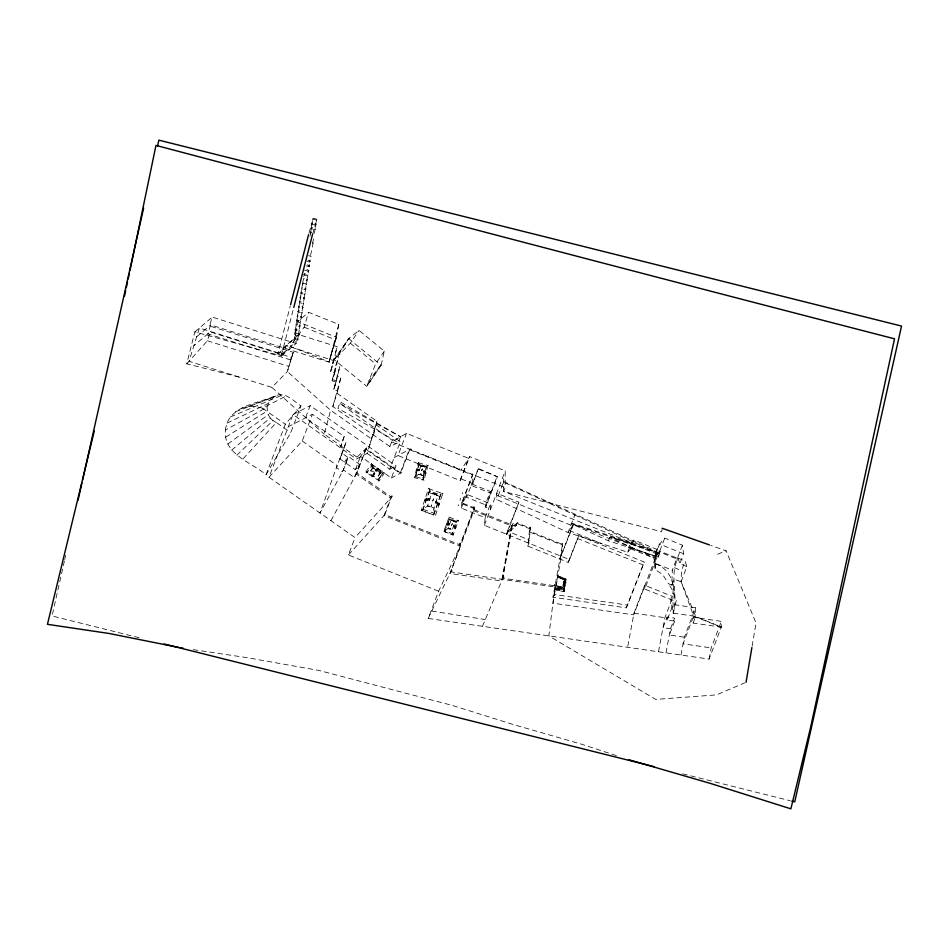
<?xml version="1.0" encoding="UTF-8"?>
<svg xmlns="http://www.w3.org/2000/svg" width="949" height="949" viewBox="0 0 949 949"><rect width="100%" height="100%" fill="white"/><g stroke="black" fill="none" stroke-linecap="round" stroke-linejoin="round"><path stroke-width="0.71" stroke-dasharray="4.75 3.56" d="M503.468 481.416L651.809 549.329L656.34 551.677L656.376 552.567L503.658 491.463L505.141 487.596L505.212 470.894L469.731 456.623L461.155 469.885M673.019 600.373L644.762 589.044L654.43 563.73C669.223 567.253 678.084 585.984 670.54 599.412L673.232 613.137L695.736 616.399L721.311 627.135L693.185 623.066L693.233 617.277L721.359 621.346L721.311 627.135L709.093 659.092L428.213 618.44L438.604 591.251L459.541 547.526M654.43 563.73L655.107 569.625L662.616 574.418L668.487 583.754L671.773 585.07L672.319 570.195L676.969 558.048L659.294 550.942L654.656 563.089L672.319 570.195M721.311 627.135L693.814 616.387L681.085 581.701L686.874 566.577L685.142 561.049L678.072 558.202C668.926 575.331 678.582 595.248 673.232 613.137L672.96 596.624L644.679 585.248L633.991 613.208L627.597 647.301M693.185 623.066L695.736 616.399L681.085 581.701L681.501 570.574L685.142 561.049M657.088 556.612L608.404 540.8L571.428 523.753L571.82 523.172L626.981 541.286L631.358 543.065L628.499 547.336L658.333 557.016L657.289 549.495L633.968 540.111L630.646 548.783L627.704 552.247L568.095 532.496L496.79 499.554L496.671 493.231L518.937 502.187L506.659 534.299L516.137 525.77L517.241 522.887L530.515 528.237L529.423 531.12L562.543 544.441L552.982 597.241L626.316 607.858L644.288 562.057L578.736 535.663L569.578 559.613L484.393 525.331L485.164 517.703L461.309 508.095L461.926 501.914L462.543 503.124M473.492 507.525L473.575 506.612L474.286 506.896L473.67 513.077M569.578 559.613L568.154 562.377L527.774 546.114L529.506 530.194L530.135 531.404M529.803 527.941L529.898 527.027L530.61 527.312L528.901 543.184L527.774 546.114M561.832 544.157L561.927 543.231L562.638 543.516L561.357 556.316L552.923 603.173L633.683 614.857L657.657 552.164M655.83 563.564L655.178 569.649L655.712 557.241L573.635 524.204L568.095 532.496L574.774 515.01L503.48 482.056L496.79 499.554M554.346 585.699L554.513 584.359L555.272 584.465L548.83 635.901L655.7 699.413L716.519 694.87L744.704 682.853M420.692 465.674A4.057 1.186 15 0 0 423.005 465.959L423.574 466.339A3.749 1.091 15 0 0 424.891 466.896L422.851 477.24M662.224 528.273L661.655 531.713L503.658 491.463L503.361 475.746M752.13 646.115L756.021 622.959L726.115 550.788L710.837 545.402M502.353 579.365L512.14 524.999M555.046 589.495L564.192 591.678L554.904 589.756L555.782 587.051L563.409 588.617L565.035 579.566L563.255 588.878L555.639 587.312M555.141 588.949L563.884 590.753L565.877 579.685L557.526 575.723L566.506 579.341L564.192 591.678M564.892 579.839L557.419 576.28M556.28 585.414L557.763 577.194L564.05 579.72L562.638 587.016L556.138 585.675L562.638 587.016M564.536 579.649L563.101 587.68L555.889 586.494L562.947 587.953L564.536 579.649L557.715 576.897L564.394 579.91M555.39 588.131L563.576 589.815L565.521 579.495L557.621 576.316M563.884 590.753L565.877 579.685M336.421 337.31L338.781 324.428L308.591 312.28L297.535 321.664L336.421 337.31L329.078 361.925L290.204 346.278L304.143 327.191L308.591 312.28M459.328 544.572L459.577 543.208L460.289 543.492L459.221 549.198M658.476 651.761L664.905 617.68L672.96 596.624M665.973 652.853L670.528 628.76L674.585 618.119L667.088 617.028L663.019 627.669L670.528 628.76M680.967 655.024L684.348 637.17L695.593 607.751L673.09 604.489L667.135 620.053L674.644 621.144L674.585 618.119M709.093 659.092L711.204 647.906L721.359 621.346M293.893 341.213L298.081 321.201M64.402 561.001L52.065 615.96L141.128 638.25M64.734 559.554L65.706 555.212M381.13 365.211L384.298 351.106L359.03 330.394L348.591 338.544L334.238 359.707L366.777 386.373L381.13 365.211L348.591 338.544M376.753 469.992L377.868 468.486L376.753 469.992L372.589 467.11L371.474 463.67L371.83 464.346M338.781 324.428L329.078 361.925L336.539 336.67L330.477 355.911M225.435 430.016C228.021 405.614 257.879 403.693 275.435 395.816C285.424 391.332 293.371 401.13 300.975 405.875L290.75 432.625L266.017 474.797C251.449 462.068 223.051 454.393 225.435 430.016L266.977 407.311L269.623 400.383L275.435 395.816M238.733 376.955L186.751 363.811L194.83 331.877L281.485 355.934L283.431 347.749L298.864 334.653L337.263 346.741L330.667 371.676L334.665 372.933L332.15 380.786L336.136 382.044L333.585 390.015L339.73 366.931L335.744 365.673L338.485 356.871L334.499 355.614L337.263 346.741M290.572 361.272L291.462 357.488L210.18 331.889L193.845 345.756M438.604 591.251L348.413 554.951L355.056 537.597L268.994 477.252L292.968 414.559L356.433 459.055L367.144 453.373L376.077 424.701L400.264 441.653L389.861 446.54L332.826 406.552L337.654 391.047L333.645 389.778L336.421 380.846L332.435 379.588L335.175 370.774L331.189 369.517L333.953 360.644L286.017 345.555L283.253 354.428L199.373 328.022L189.005 361.296L271.924 387.406L287.357 371.569L293.656 351.071L290.868 360.003L207.855 333.87L210.642 324.938L333.277 363.455M330.667 371.676L334.499 355.614M332.15 380.786L335.744 365.673M334.665 372.933L338.485 356.871M336.136 382.044L339.73 366.931M332.826 406.552L340.964 377.133L336.954 375.875M337.654 391.047L340.964 377.133M373.598 435.14L376.907 421.226L336.136 392.637M673.232 613.137L676.578 599.365L674.751 597.751L672.461 590.207L668.487 583.754M656.293 552.662L657.977 545.936L664.751 538.059L682.414 545.177L683.612 553.753L679.804 563.73L686.874 566.577M299.481 334.273L297.879 335.792L294.297 334.594L295.91 333.075L299.481 334.273L297.95 339.659L281.473 355.246L277.891 354.048L290.192 306.195M308.959 233.193L313.3 218.128L316.883 219.326L315.282 224.984L311.699 223.786L313.3 218.128M281.473 355.246L293.407 308.828M312.541 234.391L316.883 219.326M291.462 357.488L287.357 371.569L330.643 410.276L371.415 438.865L369.813 444.832L357.014 457.181L356.433 459.055M418.983 464.215L415.104 477.738L418.983 464.215L426.552 466.41L422.661 479.933L426.552 466.41M419.114 470.74A3.132 0.913 15 0 0 419.422 470.479L420.692 465.686L419.114 464.049M357.014 457.181L324.214 434.179L330.643 410.276M310.975 228.412L312.565 222.801L316.147 224L314.558 229.611L310.975 228.412L311.841 227.428L315.424 228.626L313.822 234.237L310.24 233.039L311.841 227.428M309.92 236.265L311.118 232.066L314.688 233.264M312.363 243.49L313.965 237.891M313.241 242.517L310.181 257.381L311.047 256.396L308.662 255.601M303.763 276.515L304.558 273.715L308.14 274.913L306.539 280.524L304.154 279.718M302.66 282.446L303.834 278.342L307.417 279.54L305.851 285.02L302.28 283.822L303.099 282.968L306.681 284.166L305.092 289.777L301.509 288.579L303.099 282.968M307.073 261.212L309.457 262.007L311.047 256.396M300.786 293.205L302.375 287.594L305.958 288.793L304.356 294.404L300.786 293.205L301.652 292.221L305.222 293.419L303.633 299.03L300.05 297.832L301.652 292.221M306.337 265.839L308.733 266.633L310.323 261.034L307.939 260.228M304.415 270.062L307.998 271.26L309.599 265.661L307.215 264.854M299.326 302.458L300.916 296.859L304.499 298.057L302.909 303.656L299.326 302.458L300.192 301.485L303.775 302.684L302.173 308.295L298.591 307.096L300.192 301.485M304.558 273.715L303.692 274.7L307.274 275.898L308.864 270.287L305.293 269.089M297.867 311.723L299.469 306.112L303.039 307.31L301.45 312.921L297.867 311.723L298.733 310.738L302.316 311.936L300.714 317.547L297.144 316.349L298.733 310.738M296.515 320.632L298.01 315.365L301.592 316.563L300.086 321.83L296.515 320.632L297.286 319.979L300.857 321.177L299.362 326.456L295.78 325.258L297.286 319.979M295.02 329.979L296.551 324.594L300.133 325.792L298.603 331.177L295.02 329.979L295.827 329.22L299.41 330.418L297.879 335.792M294.297 334.594L295.827 329.22M277.891 354.048L294.38 338.461L295.91 333.075M298.864 334.653L296.1 343.526L212.22 317.108L209.48 325.922L293.348 352.328M186.751 363.811L207.416 340.774L210.18 331.889M371.415 438.865L376.907 421.226M422.471 510.894L429.411 490.977L440.561 494.927L434.452 513.338L433.622 514.832L422.471 510.894L429.411 490.977M442.436 494.536L442.981 493.183L438.035 495.473A6.453 1.91 18.6 0 1 435.638 494.215L433.064 493.599A5.955 1.768 18.6 0 1 431.759 493.255L427.477 506.102L421.142 510.657L428.711 488.142L431.297 493.1L437.952 495.449L433.8 509.566M433.622 514.832L440.561 494.927M458.142 505.959L458.557 504.726M460.016 500.348L460.68 498.367M462.21 493.788L462.614 492.555M463.183 501.772L463.717 500.17M344.451 462.068L348.544 456.576L359.493 464.251L355.401 469.743L339.979 458.936L343.728 449.114L340.513 446.86L344.179 436.54L312.423 414.274L288.318 426.706M339.979 458.936L341.937 453.207L347.927 457.406L342.435 471.772L336.444 467.572L346.041 442.364L342.814 440.111L344.179 436.54M343.728 449.114L346.041 442.364M444.559 531.748L449.636 518.64L456.979 521.535L451.902 534.643L444.559 531.748L449.636 518.64M443.812 531.226L453.029 535.248L458.628 520.432L455.164 521.843A4.057 1.21 20.8 0 1 453.314 520.645L452.554 520.574A3.749 1.115 20.8 0 1 451.107 520.194L447.94 528.64L443.634 531.535L449.233 516.731L449.767 518.462M450.36 519.506L455.188 521.796L452.056 530.266L453.195 534.928M422.613 475.461A3.749 1.091 15 0 1 421.285 474.903L420.704 474.512A4.057 1.186 15 0 1 418.414 474.239L418.236 474.607M266.017 474.797L285.341 424.25L300.975 405.875M366.777 449.233L366.563 448.236L360.513 456.362L391.391 478.011L396.041 465.864L310.193 405.674L305.554 417.821L341.877 443.29L340.513 446.86M268.994 477.252L302.209 441.024L312.423 414.274M302.209 441.024L337.18 465.544L319.991 513.006L343.443 469.933L348.544 456.576M355.401 469.743L360.513 456.362M359.493 464.251L354.38 477.608L343.443 469.933M389.861 446.54L391.629 441.914L406.469 433.361L468.604 458.367L460.111 480.574L397.987 455.556L406.469 433.361M400.561 436.765L398.343 442.566L337.903 408.307L340.323 401.937L400.561 436.765L339.754 403.455L393.254 440.977M367.144 453.373L389.731 469.209L400.264 441.653M409.826 449.268L400.739 473.053L366.148 448.794L356.895 472.993L391.486 497.252L384.855 514.607L460.04 544.856L474.203 507.81L461.831 502.84L472.638 474.547M460.111 480.574L469.731 456.623M461.309 508.095L466.611 494.227L490.467 503.824L490.562 509.198L485.71 507.241L485.224 504.749L490.325 491.416L471.772 483.943L466.671 497.288L485.224 504.749M490.325 491.416L490.68 493.243L471.795 485.639L478.355 468.498L497.371 476.754L485.71 507.241M461.19 478.948L472.816 483.622L478.355 468.498M459.957 547.703L450.704 571.891L554.951 586.98M485.58 506.588L497.24 476.101M485.164 517.703L490.467 503.824M484.393 525.331L505.212 470.894M528.237 542.982L529.352 540.04L507.786 531.357L506.28 534.073L518.937 502.187M573.635 524.204L559.851 559.032L572.544 525.817L496.707 495.295M568.154 562.377L578.736 535.663M608.404 540.8L609.721 537.348L610.717 536.968L628.262 542.567L657.965 554.406M627.704 552.247L631.026 543.563L633.968 540.111M626.316 607.858L644.288 562.057M654.656 563.089L653.98 558.178L657.289 549.495M683.612 553.753L659.579 544.085L654.264 557.965L659.436 551.95L664.751 538.059M658.333 557.016L659.662 553.552L659.294 550.942M682.414 545.177L677.111 559.056L659.436 551.95M671.773 585.07L674.004 579.246L681.085 581.701M674.644 621.144L669.342 635L684.348 637.17M693.233 617.277L683.078 643.837L711.204 647.906M384.298 351.106L375.59 363.93L366.777 386.373L381.284 364.499L369.114 380.407M482.424 626.281L503.385 576.956L504.133 577.063L503.587 578.344M428.213 618.44L451.321 570.622L452.08 570.729L451.463 571.998M330.928 520.681L357.571 471.748L358.2 472.187L357.524 473.432M374.914 473.622L372.803 476.92L374.914 473.622C374.167 469.209 365.602 471.736 366.314 472.472M371.783 465.615L371.237 466.611L382.186 474.12L377.88 480.479L382.744 473.124L371.783 465.615L366.919 472.97L367.477 471.973L378.426 479.482M378.39 480.752L379.078 480.799L365.792 472.116L371.308 463.99L384.428 472.982L378.912 481.107L378.236 476.22M382.186 474.12L382.744 473.124M383.906 472.626C383.799 474.536 373.574 469.316 372.732 467.228M419.114 464.037L418.426 462.365L414.262 477.667L424.12 480.158M414.44 477.359L418.224 474.619M420.49 465.674L424.915 466.908L428.106 465.176L423.942 480.467L422.851 477.252M421.403 510.194L435.401 515.698L435.698 514.821M453.337 520.645L453.278 521.001M451.997 524.239L452.353 523.587L451.534 525.461L451.902 524.809M450.526 528.166L449.458 528.854A3.749 1.115 20.8 0 1 448.011 528.474L452.08 530.088A4.057 1.21 20.8 0 1 450.217 528.937L450.467 528.522M456.979 521.535L456.422 522.543L449.079 519.637M451.902 534.643L452.448 533.646L445.105 530.74M557.526 575.723L566.506 579.341M552.982 597.241L554.477 594.525L627.823 605.142M563.576 589.815L555.545 587.87M374.333 473.539L373.953 474.168M506.659 534.299L512.994 523.54L513.706 523.824L513.243 524.607M338.508 355.329L349.102 338.141L334.238 359.707L350.335 343.218L359.03 330.394M374.286 473.622L372.838 475.864M373.574 474.749L372.352 476.612L372.886 475.817M377.524 468.248C375.199 471.404 378.093 467.264 376.86 469.221M378.236 476.196L380.715 472.543M422.732 454.464L423.776 454.239L423.147 455.188M427.738 457.038L428.355 456.113L428.734 456.884M434.903 459.363L435.935 459.162L435.318 460.087M446.03 464.405L446.647 463.468L447.026 464.251M453.575 466.872L454.607 466.671L453.978 467.608M458.462 469.411L459.091 468.474L459.47 469.245M631.797 543.991L647.633 548.807L658.416 553.137M378.212 475.876L380.632 472.448M378.188 457.24L379.232 457.121L378.817 457.679M393.361 467.881L394.393 467.762L393.977 468.32M311.699 223.786L312.565 222.801M315.282 224.984L316.147 224M310.24 233.039L311.118 232.066M314.558 229.611L315.424 228.626M309.457 262.007L310.323 261.034M308.733 266.633L309.599 265.661M307.998 271.26L308.864 270.287M307.274 275.898L308.14 274.913M306.539 280.524L307.417 279.54M301.509 288.579L302.375 287.594M305.092 289.777L305.958 288.793M300.05 297.832L300.916 296.859M304.356 294.404L305.222 293.419M303.633 299.03L304.499 298.057M298.591 307.096L299.469 306.112M302.909 303.656L303.775 302.684M302.173 308.295L303.039 307.31M297.144 316.349L298.01 315.365M301.45 312.921L302.316 311.936M300.714 317.547L301.592 316.563M390.858 496.802L391.807 495.758L392.435 496.197L355.056 537.597M348.413 554.951L385.804 513.563L386.516 513.848L385.567 514.892M243.134 458.747L276.337 422.519L290.75 432.625M305.851 285.02L306.681 284.166M236.799 455.212L272.992 420.644L276.337 422.519M298.603 331.177L299.41 330.418M507.786 531.357L517.976 522.223L518.688 522.508L517.952 523.172M515.426 525.485L516.873 525.105L516.137 525.77L512.531 524.322L502.84 578.238L555.106 585.806M194.83 331.877L212.22 317.108M196.633 336.824L210.642 324.938M295.78 325.258L296.551 324.594M300.086 321.83L300.857 321.177M299.362 326.456L300.133 325.792M281.485 355.934L296.1 343.526M231.556 450.182L270.216 417.987L268.211 414.725L266.977 407.311M227.772 444.025L268.211 414.725M225.672 437.145L267.096 411.083M394.179 457.584L410.514 448.913L411.297 449.221L410.609 449.589M389.731 469.209L396.041 465.864M400.11 472.614L401.427 472.685L391.391 478.011M241.426 408.284L248.294 406.409L255.471 406.386L262.458 408.2L286.562 395.769M292.968 414.559L310.193 405.674M227.06 423.124L267.832 403.657M230.441 416.931L282.861 394.808M717.574 554.228L726.115 550.788M235.34 411.866L272.209 397.714M248.294 406.409L279.065 394.82M419.114 470.74L416.125 470.692L419.411 470.479M424.606 500.194L429.411 500.313A6.358 1.423 16.1 0 1 428.189 500.669L424.606 500.194L427.465 500.645M446.208 524.655L449.375 524.833A4.211 0.949 18.2 0 1 448.296 525.046L447.999 525.022A3.76 0.854 18.2 0 1 446.208 524.655L448.094 525.022M633.991 613.208L664.905 617.68M193.276 649.662L247.108 657.657L319.149 670.504L451.534 705.202L513.279 724.514L581.559 744.206L616.387 755.618M431.783 611.037L485.283 619.578M555.295 588.677L564.026 590.48M682.675 773.826L790.41 800.79M418.26 462.673L427.928 465.484M418.426 465.224L425.994 467.418M418.414 474.251L422.613 475.461M415.65 476.73L423.218 478.925M207.416 340.774L288.698 366.373M659.662 553.552L609.721 537.348L654.347 557.882M571.428 523.753L631.026 543.563M312.648 218.875L316.219 220.073M294.38 338.461L297.95 339.659M278.425 352.008L281.995 353.206M428.462 488.605L442.72 493.658L435.401 515.698L434.832 513.872M428.58 492.472L439.731 496.422M423.301 509.388L434.452 513.338M449.055 517.039L458.45 520.74M304.143 327.191L334.333 339.339M478.367 469.103L497.371 476.754M391.629 441.914L505.141 487.596M630.646 548.783L653.98 558.178M674.431 567.727L681.501 570.574M569.376 530.574L602.283 543.824M577.312 538.427L642.793 564.774M474.014 509.649L515.497 526.351L516.6 523.457L530.444 529.032L529.34 531.914L562.46 545.248M426.042 472.59A3.725 1.329 11.8 0 1 424.761 471.997L424.298 471.653A4.211 1.507 11.8 0 1 423.895 470.668L426.042 472.59L424.452 471.772M574.774 515.01L656.376 552.567M262.458 408.2L285.341 424.25M350.335 343.218L375.59 363.93M271.924 387.406L324.214 434.179M270.216 417.987L272.992 420.644M450.17 519.198L449.767 518.474M678.072 558.202L679.804 563.73M434.82 513.86L433.8 509.577M676.969 558.048L677.278 560.278M673.007 584.287L674.751 597.751M644.679 585.248L644.762 589.044M472.816 483.622L472.626 473.907L471.926 474.263M471.772 483.943L471.795 485.639M466.611 494.227L466.671 497.288M695.593 607.751L695.736 616.399M667.088 617.028L667.135 620.053M435.603 502.507L438.818 505.437L435.603 502.507M453.444 526.434L455.556 528.486L453.444 526.434M423.622 471.7L425.804 473.492L423.622 471.7M423.752 471.178L423.752 471.297A3.061 0.89 15 0 0 423.705 471.523L425.935 472.982L423.752 471.297M435.852 501.748L439.067 504.678L435.852 501.748M453.634 525.948L455.734 527.988L453.575 526.292A3.061 0.913 20.8 0 1 453.634 525.948M436.018 501.143L439.316 503.919L436.018 501.143M511.57 525.96L501.677 580.978L449.933 573.493L473.907 510.799L511.57 525.96M377.275 470.146L378.319 468.794L377.275 470.146M420.917 473.717L420.704 474.512L420.917 473.717M422.032 469.53L421.688 470.799L422.388 468.877L422.032 469.53M422.981 465.947L422.768 466.73L422.981 465.947M431.344 505.271L430.953 506.434L431.665 506.956A6.584 1.945 18.6 0 0 433.776 508.047L427.572 505.853A5.955 1.768 18.6 0 0 428.889 506.197L430.953 506.434L431.688 504.654L431.344 505.271M433.325 499.293L432.708 501.155L433.871 498.308L433.325 499.293M435.14 493.836L434.749 494.998L435.484 493.219L435.14 493.836M365.78 449.28L356.302 474.085L390.656 498.166L384.025 515.521L459.814 546.031L474.12 508.617L461.748 503.634L472.649 475.117L409.233 449.589L400.134 473.373L365.78 449.28M429.672 499.554L424.796 499.625L429.672 499.554M372.328 468.213L370.715 470.74L373.111 467.216L372.103 468.628L372.791 469.103L372.399 468.237M375.602 470.123L375.246 470.775L376.35 471.534L376.717 470.882L375.602 470.123M379.137 472.887L379.6 473.765L379.137 472.887M374.013 473.005L371.901 476.303L374.013 473.005M419.553 469.969L416.267 470.17L419.268 470.241A3.061 0.89 15 0 0 419.553 469.969M429.921 498.806L425.045 498.877L429.921 498.806M449.743 523.836L446.54 523.789L449.743 523.836M449.565 524.334L446.35 524.287L449.28 524.595A3.061 0.913 20.8 0 0 449.565 524.334M419.695 469.447L416.397 469.66L419.695 469.447M455.923 527.502L453.776 525.805A3.132 0.937 20.8 0 1 453.824 525.449L455.923 527.502"/><path stroke-width="1.42" d="M746.044 682.284L751.881 647.562M124.438 296.349L125.671 290.56M126.3 287.677L127.534 281.889M128.151 278.994L129.396 273.217M130.013 270.323L155.98 145.399C401.996 210.476 648.108 275.234 894.516 338.817L810.553 727.575L790.873 808.845L711.299 783.696L628.926 759.734M78.043 500.265L81.934 482.911M82.587 480.016L143.619 208.128M157.581 145.944L158.874 140.155L901.55 326.076L794.728 801.869L791.857 801.146M94.283 431.048L47.45 624.323L108.921 633.446L178.756 647.432M290.56 304.771L308.591 234.628M293.775 307.393L312.541 234.391M180.191 647.716L183.098 648.155M164.118 644.003L653.956 766.626M662.224 528.273L709.449 544.916"/></g></svg>
